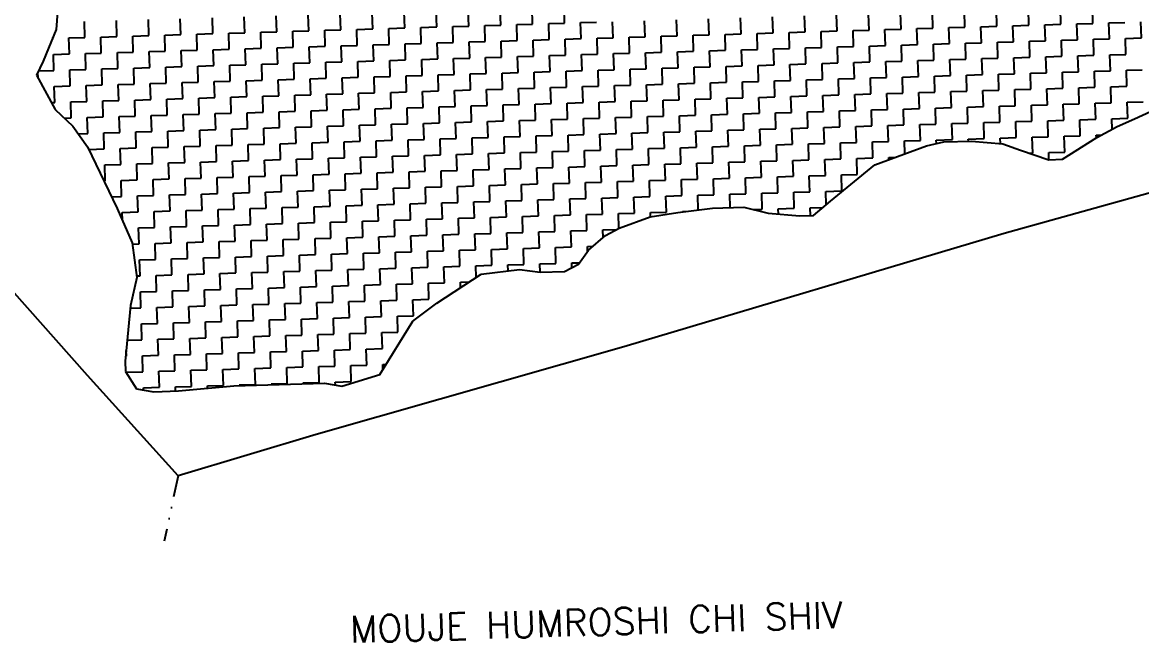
# Model space of a CAD drawing. Header units: metres. Extents: x 289662 to 290738, y 2016260 to 2018343.
# Drawn here: x 289904.2 to 290164.7, y 2016262.5 to 2016407 of the extents above; entities that cross this region are included whole.
import ezdxf

# ---------------------------------------------------------------- set-up
doc = ezdxf.new("R2010")
doc.units = ezdxf.units.M
doc.linetypes.add('DIVIDE', pattern=[1.25, 0.5, -0.25, 0, -0.25, 0, -0.25])
for name, color, linetype in [('POLY_HATCH', 12, 'Continuous'), ('TEXT_MAPOUT', 7, 'Continuous'), ('V_BOUND_LINE', 7, 'Continuous'), ('V_DIVIDE_LINE', 7, 'DIVIDE')]:
    doc.layers.add(name, color=color, linetype=linetype)
doc.styles.get("Standard").update_dxf_attribs({"font": 'simplex.shx'})

msp = doc.modelspace()

# ---------------------------------------------------------------- linework, layer by layer
at = {"layer": 'POLY_HATCH'}
for p, q in [((289912.62, 2016412.63), (289912.03, 2016405.32)), ((289912.03, 2016405.32), (289909.01, 2016397.94)), ((289909.01, 2016397.94), (289907.49, 2016394.66)), ((289907.49, 2016394.66), (289911.78, 2016386.69)), ((289911.78, 2016386.69), (289915.95, 2016382.76)), ((290163.03, 2016384.49), (290168.62, 2016387.09)), ((289915.95, 2016382.76), (289919.33, 2016378.01)), ((290154.24, 2016380.18), (290159.03, 2016382.75)), ((290159.03, 2016382.75), (290163.03, 2016384.49)), ((290146.29, 2016375.08), (290154.24, 2016380.18)), ((289919.33, 2016378.01), (289926.24, 2016363.64)), ((290102.58, 2016373.78), (290114.6, 2016378.18)), ((290114.6, 2016378.18), (290118.62, 2016379.12)), ((290118.62, 2016379.12), (290125.1, 2016379.31)), ((290125.1, 2016379.31), (290132.41, 2016378.72)), ((290132.41, 2016378.72), (290136.51, 2016377.22)), ((290136.51, 2016377.22), (290143.06, 2016374.99)), ((290143.06, 2016374.99), (290146.29, 2016375.08)), ((290092.3, 2016365.37), (290102.58, 2016373.78)), ((290064.8, 2016363.74), (290072.08, 2016363.95)), ((290072.08, 2016363.95), (290077.8, 2016362.51)), ((290088.35, 2016362.01), (290092.3, 2016365.37)), ((289926.24, 2016363.64), (289929.72, 2016355.64)), ((290043.06, 2016359.04), (290050.27, 2016361.68)), ((290050.27, 2016361.68), (290056.73, 2016362.68)), ((290056.73, 2016362.68), (290064.8, 2016363.74)), ((290077.8, 2016362.51), (290085.11, 2016361.91)), ((290085.11, 2016361.91), (290088.35, 2016362.01)), ((290039.87, 2016357.32), (290043.06, 2016359.04)), ((290035.92, 2016353.96), (290039.87, 2016357.32)), ((289929.72, 2016355.64), (289930.78, 2016347.57)), ((290033.59, 2016350.65), (290035.92, 2016353.96)), ((290000.64, 2016341.57), (290010.97, 2016348.36)), ((290010.97, 2016348.36), (290019.85, 2016349.43)), ((290019.85, 2016349.43), (290024.73, 2016348.77)), ((290024.73, 2016348.77), (290030.4, 2016348.94)), ((290030.4, 2016348.94), (290033.59, 2016350.65)), ((289930.78, 2016347.57), (289929.35, 2016341.05)), ((289929.35, 2016341.05), (289928.12, 2016328.06)), ((289995.09, 2016337.35), (290000.64, 2016341.57)), ((289987.36, 2016324.97), (289995.09, 2016337.35)), ((289928.12, 2016328.06), (289928.19, 2016325.63)), ((289928.19, 2016325.63), (289930.74, 2016321.66)), ((289978.53, 2016322.28), (289987.36, 2016324.97)), ((289940.48, 2016321.14), (289953.41, 2016322.34)), ((289953.41, 2016322.34), (289974.46, 2016322.97)), ((289974.46, 2016322.97), (289978.53, 2016322.28)), ((289930.74, 2016321.66), (289934.81, 2016320.97)), ((289934.81, 2016320.97), (289940.48, 2016321.14))]:
    msp.add_line(p, q, dxfattribs=at)
at = {"layer": 'POLY_HATCH', "linetype": 'Continuous'}
for p, q in [((289955.95, 2016404.56), (289955.83, 2016408.28)), ((289963.39, 2016404.78), (289963.28, 2016408.5)), ((289970.84, 2016405), (289970.72, 2016408.73)), ((289978.28, 2016405.23), (289978.17, 2016408.95)), ((289985.73, 2016405.45), (289985.62, 2016409.17)), ((289993.17, 2016405.67), (289993.06, 2016409.4)), ((290000.62, 2016405.9), (290000.51, 2016409.62)), ((290008.06, 2016406.12), (290007.95, 2016409.84)), ((290015.51, 2016406.34), (290015.4, 2016410.06)), ((290022.95, 2016406.56), (290022.84, 2016410.29)), ((290030.4, 2016406.79), (290030.29, 2016410.51)), ((290078.91, 2016404.51), (290078.79, 2016408.24)), ((290086.35, 2016404.74), (290086.24, 2016408.46)), ((290093.8, 2016404.96), (290093.68, 2016408.68)), ((290101.24, 2016405.18), (290101.13, 2016408.91)), ((290108.69, 2016405.41), (290108.58, 2016409.13)), ((290116.13, 2016405.63), (290116.02, 2016409.35)), ((290123.58, 2016405.85), (290123.47, 2016409.57)), ((290131.02, 2016406.07), (290130.91, 2016409.8)), ((290138.47, 2016406.3), (290138.36, 2016410.02)), ((290145.91, 2016406.52), (290145.8, 2016410.24)), ((290153.36, 2016406.74), (290153.25, 2016410.47)), ((289918.72, 2016403.44), (289918.61, 2016407.17)), ((289926.16, 2016403.67), (289926.05, 2016407.39)), ((289933.61, 2016403.89), (289933.5, 2016407.61)), ((289941.05, 2016404.11), (289940.94, 2016407.83)), ((289948.5, 2016404.34), (289948.39, 2016408.06)), ((289989.45, 2016405.56), (289993.17, 2016405.67)), ((289989.56, 2016401.84), (289989.45, 2016405.56)), ((289996.89, 2016405.78), (290000.62, 2016405.9)), ((289997.01, 2016402.06), (289996.89, 2016405.78)), ((290004.34, 2016406.01), (290008.06, 2016406.12)), ((290004.45, 2016402.28), (290004.34, 2016406.01)), ((290011.79, 2016406.23), (290015.51, 2016406.34)), ((290011.9, 2016402.51), (290011.79, 2016406.23)), ((290019.23, 2016406.45), (290022.95, 2016406.56)), ((290019.34, 2016402.73), (290019.23, 2016406.45)), ((290026.68, 2016406.68), (290030.4, 2016406.79)), ((290026.79, 2016402.95), (290026.68, 2016406.68)), ((290034.12, 2016406.9), (290037.84, 2016407.01)), ((290034.23, 2016403.18), (290034.12, 2016406.9)), ((290041.68, 2016403.4), (290041.57, 2016407.12)), ((290049.12, 2016403.62), (290049.01, 2016407.35)), ((290056.57, 2016403.85), (290056.46, 2016407.57)), ((290064.01, 2016404.07), (290063.9, 2016407.79)), ((290071.46, 2016404.29), (290071.35, 2016408.01)), ((290112.41, 2016405.52), (290116.13, 2016405.63)), ((290119.85, 2016405.74), (290123.58, 2016405.85)), ((290119.97, 2016402.02), (290119.85, 2016405.74)), ((290127.3, 2016405.96), (290131.02, 2016406.07)), ((290127.41, 2016402.24), (290127.3, 2016405.96)), ((290134.75, 2016406.19), (290138.47, 2016406.3)), ((290134.86, 2016402.46), (290134.75, 2016406.19)), ((290142.19, 2016406.41), (290145.91, 2016406.52)), ((290142.3, 2016402.69), (290142.19, 2016406.41)), ((290149.64, 2016406.63), (290153.36, 2016406.74)), ((290149.75, 2016402.91), (290149.64, 2016406.63)), ((290157.08, 2016406.86), (290160.8, 2016406.97)), ((290157.19, 2016403.13), (290157.08, 2016406.86)), ((290164.64, 2016403.36), (290164.53, 2016407.08)), ((289911.17, 2016403.22), (289911.27, 2016403.22)), ((289911.27, 2016403.22), (289911.27, 2016403.45)), ((289915, 2016403.33), (289918.72, 2016403.44)), ((289915.11, 2016399.61), (289915, 2016403.33)), ((289922.44, 2016403.55), (289926.16, 2016403.67)), ((289922.55, 2016399.83), (289922.44, 2016403.55)), ((289929.89, 2016403.78), (289933.61, 2016403.89)), ((289930, 2016400.06), (289929.89, 2016403.78)), ((289937.33, 2016404), (289941.05, 2016404.11)), ((289937.44, 2016400.28), (289937.33, 2016404)), ((289944.78, 2016404.22), (289948.5, 2016404.34)), ((289944.89, 2016400.5), (289944.78, 2016404.22)), ((289952.22, 2016404.45), (289955.95, 2016404.56)), ((289952.33, 2016400.72), (289952.22, 2016404.45)), ((289959.67, 2016404.67), (289963.39, 2016404.78)), ((289959.78, 2016400.95), (289959.67, 2016404.67)), ((289967.11, 2016404.89), (289970.84, 2016405)), ((289967.22, 2016401.17), (289967.11, 2016404.89)), ((289974.56, 2016405.12), (289978.28, 2016405.23)), ((289974.67, 2016401.39), (289974.56, 2016405.12)), ((289982, 2016405.34), (289985.73, 2016405.45)), ((289982.12, 2016401.62), (289982, 2016405.34)), ((290023.06, 2016402.84), (290026.79, 2016402.95)), ((290030.51, 2016403.07), (290034.23, 2016403.18)), ((290030.62, 2016399.34), (290030.51, 2016403.07)), ((290037.96, 2016403.29), (290041.68, 2016403.4)), ((290038.07, 2016399.57), (290037.96, 2016403.29)), ((290045.4, 2016403.51), (290049.12, 2016403.62)), ((290045.51, 2016399.79), (290045.4, 2016403.51)), ((290052.85, 2016403.73), (290056.57, 2016403.85)), ((290052.96, 2016400.01), (290052.85, 2016403.73)), ((290060.29, 2016403.96), (290064.01, 2016404.07)), ((290060.4, 2016400.23), (290060.29, 2016403.96)), ((290067.74, 2016404.18), (290071.46, 2016404.29)), ((290067.85, 2016400.46), (290067.74, 2016404.18)), ((290075.18, 2016404.4), (290078.91, 2016404.51)), ((290075.29, 2016400.68), (290075.18, 2016404.4)), ((290082.63, 2016404.63), (290086.35, 2016404.74)), ((290082.74, 2016400.9), (290082.63, 2016404.63)), ((290090.07, 2016404.85), (290093.8, 2016404.96)), ((290090.18, 2016401.13), (290090.07, 2016404.85)), ((290097.52, 2016405.07), (290101.24, 2016405.18)), ((290097.63, 2016401.35), (290097.52, 2016405.07)), ((290104.96, 2016405.29), (290108.69, 2016405.41)), ((290105.08, 2016401.57), (290104.96, 2016405.29)), ((290112.52, 2016401.79), (290112.41, 2016405.52)), ((290153.47, 2016403.02), (290157.19, 2016403.13)), ((290153.58, 2016399.3), (290153.47, 2016403.02)), ((290160.92, 2016403.24), (290164.64, 2016403.36)), ((290161.03, 2016399.52), (290160.92, 2016403.24)), ((289941.17, 2016400.39), (289944.89, 2016400.5)), ((289941.28, 2016396.67), (289941.17, 2016400.39)), ((289948.61, 2016400.61), (289952.33, 2016400.72)), ((289948.72, 2016396.89), (289948.61, 2016400.61)), ((289956.06, 2016400.84), (289959.78, 2016400.95)), ((289956.17, 2016397.11), (289956.06, 2016400.84)), ((289963.5, 2016401.06), (289967.22, 2016401.17)), ((289963.61, 2016397.34), (289963.5, 2016401.06)), ((289970.95, 2016401.28), (289974.67, 2016401.39)), ((289971.06, 2016397.56), (289970.95, 2016401.28)), ((289978.39, 2016401.5), (289982.12, 2016401.62)), ((289978.5, 2016397.78), (289978.39, 2016401.5)), ((289985.84, 2016401.73), (289989.56, 2016401.84)), ((289985.95, 2016398), (289985.84, 2016401.73)), ((289993.28, 2016401.95), (289997.01, 2016402.06)), ((289993.39, 2016398.23), (289993.28, 2016401.95)), ((290000.73, 2016402.17), (290004.45, 2016402.28)), ((290000.84, 2016398.45), (290000.73, 2016402.17)), ((290008.17, 2016402.4), (290011.9, 2016402.51)), ((290008.29, 2016398.67), (290008.17, 2016402.4)), ((290015.62, 2016402.62), (290019.34, 2016402.73)), ((290015.73, 2016398.9), (290015.62, 2016402.62)), ((290023.18, 2016399.12), (290023.06, 2016402.84)), ((290064.13, 2016400.35), (290067.85, 2016400.46)), ((290064.24, 2016396.62), (290064.13, 2016400.35)), ((290071.57, 2016400.57), (290075.29, 2016400.68)), ((290071.68, 2016396.85), (290071.57, 2016400.57)), ((290079.02, 2016400.79), (290082.74, 2016400.9)), ((290079.13, 2016397.07), (290079.02, 2016400.79)), ((290086.46, 2016401.01), (290090.18, 2016401.13)), ((290086.57, 2016397.29), (290086.46, 2016401.01)), ((290093.91, 2016401.24), (290097.63, 2016401.35)), ((290094.02, 2016397.51), (290093.91, 2016401.24)), ((290101.35, 2016401.46), (290105.08, 2016401.57)), ((290101.46, 2016397.74), (290101.35, 2016401.46)), ((290108.8, 2016401.68), (290112.52, 2016401.79)), ((290108.91, 2016397.96), (290108.8, 2016401.68)), ((290116.24, 2016401.91), (290119.97, 2016402.02)), ((290116.36, 2016398.18), (290116.24, 2016401.91)), ((290123.69, 2016402.13), (290127.41, 2016402.24)), ((290123.8, 2016398.41), (290123.69, 2016402.13)), ((290131.13, 2016402.35), (290134.86, 2016402.46)), ((290131.25, 2016398.63), (290131.13, 2016402.35)), ((290138.58, 2016402.58), (290142.3, 2016402.69)), ((290138.69, 2016398.85), (290138.58, 2016402.58)), ((290146.03, 2016402.8), (290149.75, 2016402.91)), ((290146.14, 2016399.08), (290146.03, 2016402.8)), ((289911.38, 2016399.5), (289915.11, 2016399.61)), ((289911.5, 2016395.78), (289911.38, 2016399.5)), ((289918.83, 2016399.72), (289922.55, 2016399.83)), ((289918.94, 2016396), (289918.83, 2016399.72)), ((289926.28, 2016399.94), (289930, 2016400.06)), ((289926.39, 2016396.22), (289926.28, 2016399.94)), ((289933.72, 2016400.17), (289937.44, 2016400.28)), ((289933.83, 2016396.44), (289933.72, 2016400.17)), ((289974.78, 2016397.67), (289978.5, 2016397.78)), ((289982.23, 2016397.89), (289985.95, 2016398)), ((289982.34, 2016394.17), (289982.23, 2016397.89)), ((289989.67, 2016398.12), (289993.39, 2016398.23)), ((289989.78, 2016394.39), (289989.67, 2016398.12)), ((289997.12, 2016398.34), (290000.84, 2016398.45)), ((289997.23, 2016394.62), (289997.12, 2016398.34)), ((290004.56, 2016398.56), (290008.29, 2016398.67)), ((290004.67, 2016394.84), (290004.56, 2016398.56)), ((290012.01, 2016398.78), (290015.73, 2016398.9)), ((290012.12, 2016395.06), (290012.01, 2016398.78)), ((290019.45, 2016399.01), (290023.18, 2016399.12)), ((290019.57, 2016395.29), (290019.45, 2016399.01)), ((290026.9, 2016399.23), (290030.62, 2016399.34)), ((290027.01, 2016395.51), (290026.9, 2016399.23)), ((290034.34, 2016399.45), (290038.07, 2016399.57)), ((290034.46, 2016395.73), (290034.34, 2016399.45)), ((290041.79, 2016399.68), (290045.51, 2016399.79)), ((290041.9, 2016395.95), (290041.79, 2016399.68)), ((290049.24, 2016399.9), (290052.96, 2016400.01)), ((290049.35, 2016396.18), (290049.24, 2016399.9)), ((290056.68, 2016400.12), (290060.4, 2016400.23)), ((290056.79, 2016396.4), (290056.68, 2016400.12)), ((290097.74, 2016397.63), (290101.46, 2016397.74)), ((290105.19, 2016397.85), (290108.91, 2016397.96)), ((290105.3, 2016394.13), (290105.19, 2016397.85)), ((290112.63, 2016398.07), (290116.36, 2016398.18)), ((290112.74, 2016394.35), (290112.63, 2016398.07)), ((290120.08, 2016398.3), (290123.8, 2016398.41)), ((290120.19, 2016394.57), (290120.08, 2016398.3)), ((290127.52, 2016398.52), (290131.25, 2016398.63)), ((290127.63, 2016394.8), (290127.52, 2016398.52)), ((290134.97, 2016398.74), (290138.69, 2016398.85)), ((290135.08, 2016395.02), (290134.97, 2016398.74)), ((290142.41, 2016398.96), (290146.14, 2016399.08)), ((290142.53, 2016395.24), (290142.41, 2016398.96)), ((290149.86, 2016399.19), (290153.58, 2016399.3)), ((290149.97, 2016395.46), (290149.86, 2016399.19)), ((290157.3, 2016399.41), (290161.03, 2016399.52)), ((290157.42, 2016395.69), (290157.3, 2016399.41)), ((289907.82, 2016394.04), (289907.78, 2016395.3)), ((289907.96, 2016395.67), (289911.5, 2016395.78)), ((289915.22, 2016395.89), (289918.94, 2016396)), ((289915.33, 2016392.16), (289915.22, 2016395.89)), ((289922.66, 2016396.11), (289926.39, 2016396.22)), ((289922.78, 2016392.39), (289922.66, 2016396.11)), ((289930.11, 2016396.33), (289933.83, 2016396.44)), ((289930.22, 2016392.61), (289930.11, 2016396.33)), ((289937.55, 2016396.56), (289941.28, 2016396.67)), ((289937.67, 2016392.83), (289937.55, 2016396.56)), ((289945, 2016396.78), (289948.72, 2016396.89)), ((289945.11, 2016393.06), (289945, 2016396.78)), ((289952.45, 2016397), (289956.17, 2016397.11)), ((289952.56, 2016393.28), (289952.45, 2016397)), ((289959.89, 2016397.22), (289963.61, 2016397.34)), ((289960, 2016393.5), (289959.89, 2016397.22)), ((289967.34, 2016397.45), (289971.06, 2016397.56)), ((289967.45, 2016393.72), (289967.34, 2016397.45)), ((289974.89, 2016393.95), (289974.78, 2016397.67)), ((290015.84, 2016395.17), (290019.57, 2016395.29)), ((290015.95, 2016391.45), (290015.84, 2016395.17)), ((290023.29, 2016395.4), (290027.01, 2016395.51)), ((290023.4, 2016391.67), (290023.29, 2016395.4)), ((290030.73, 2016395.62), (290034.46, 2016395.73)), ((290030.84, 2016391.9), (290030.73, 2016395.62)), ((290038.18, 2016395.84), (290041.9, 2016395.95)), ((290038.29, 2016392.12), (290038.18, 2016395.84)), ((290045.62, 2016396.07), (290049.35, 2016396.18)), ((290045.74, 2016392.34), (290045.62, 2016396.07)), ((290053.07, 2016396.29), (290056.79, 2016396.4)), ((290053.18, 2016392.57), (290053.07, 2016396.29)), ((290060.51, 2016396.51), (290064.24, 2016396.62)), ((290060.63, 2016392.79), (290060.51, 2016396.51)), ((290067.96, 2016396.73), (290071.68, 2016396.85)), ((290068.07, 2016393.01), (290067.96, 2016396.73)), ((290075.41, 2016396.96), (290079.13, 2016397.07)), ((290075.52, 2016393.23), (290075.41, 2016396.96)), ((290082.85, 2016397.18), (290086.57, 2016397.29)), ((290082.96, 2016393.46), (290082.85, 2016397.18)), ((290090.3, 2016397.4), (290094.02, 2016397.51)), ((290090.41, 2016393.68), (290090.3, 2016397.4)), ((290097.85, 2016393.9), (290097.74, 2016397.63)), ((290138.8, 2016395.13), (290142.53, 2016395.24)), ((290138.91, 2016391.41), (290138.8, 2016395.13)), ((290146.25, 2016395.35), (290149.97, 2016395.46)), ((290146.36, 2016391.63), (290146.25, 2016395.35)), ((290153.69, 2016395.58), (290157.42, 2016395.69)), ((290153.8, 2016391.85), (290153.69, 2016395.58)), ((290161.14, 2016395.8), (290164.86, 2016395.91)), ((290161.25, 2016392.08), (290161.14, 2016395.8)), ((289926.5, 2016392.5), (289930.22, 2016392.61)), ((289933.94, 2016392.72), (289937.67, 2016392.83)), ((289934.05, 2016389), (289933.94, 2016392.72)), ((289941.39, 2016392.94), (289945.11, 2016393.06)), ((289941.5, 2016389.22), (289941.39, 2016392.94)), ((289948.83, 2016393.17), (289952.56, 2016393.28)), ((289948.95, 2016389.44), (289948.83, 2016393.17)), ((289956.28, 2016393.39), (289960, 2016393.5)), ((289956.39, 2016389.67), (289956.28, 2016393.39)), ((289963.72, 2016393.61), (289967.45, 2016393.72)), ((289963.84, 2016389.89), (289963.72, 2016393.61)), ((289971.17, 2016393.84), (289974.89, 2016393.95)), ((289971.28, 2016390.11), (289971.17, 2016393.84)), ((289978.62, 2016394.06), (289982.34, 2016394.17)), ((289978.73, 2016390.34), (289978.62, 2016394.06)), ((289986.06, 2016394.28), (289989.78, 2016394.39)), ((289986.17, 2016390.56), (289986.06, 2016394.28)), ((289993.51, 2016394.5), (289997.23, 2016394.62)), ((289993.62, 2016390.78), (289993.51, 2016394.5)), ((290000.95, 2016394.73), (290004.67, 2016394.84)), ((290001.06, 2016391.01), (290000.95, 2016394.73)), ((290008.4, 2016394.95), (290012.12, 2016395.06)), ((290008.51, 2016391.23), (290008.4, 2016394.95)), ((290049.46, 2016392.45), (290053.18, 2016392.57)), ((290056.9, 2016392.68), (290060.63, 2016392.79)), ((290057.02, 2016388.95), (290056.9, 2016392.68)), ((290064.35, 2016392.9), (290068.07, 2016393.01)), ((290064.46, 2016389.18), (290064.35, 2016392.9)), ((290071.79, 2016393.12), (290075.52, 2016393.23)), ((290071.91, 2016389.4), (290071.79, 2016393.12)), ((290079.24, 2016393.35), (290082.96, 2016393.46)), ((290079.35, 2016389.62), (290079.24, 2016393.35)), ((290086.69, 2016393.57), (290090.41, 2016393.68)), ((290086.8, 2016389.85), (290086.69, 2016393.57)), ((290094.13, 2016393.79), (290097.85, 2016393.9)), ((290094.24, 2016390.07), (290094.13, 2016393.79)), ((290101.58, 2016394.02), (290105.3, 2016394.13)), ((290101.69, 2016390.29), (290101.58, 2016394.02)), ((290109.02, 2016394.24), (290112.74, 2016394.35)), ((290109.13, 2016390.52), (290109.02, 2016394.24)), ((290116.47, 2016394.46), (290120.19, 2016394.57)), ((290116.58, 2016390.74), (290116.47, 2016394.46)), ((290123.91, 2016394.68), (290127.63, 2016394.8)), ((290124.02, 2016390.96), (290123.91, 2016394.68)), ((290131.36, 2016394.91), (290135.08, 2016395.02)), ((290131.47, 2016391.18), (290131.36, 2016394.91)), ((289911.61, 2016392.05), (289915.33, 2016392.16)), ((289911.72, 2016388.33), (289911.61, 2016392.05)), ((289919.05, 2016392.28), (289922.78, 2016392.39)), ((289919.16, 2016388.55), (289919.05, 2016392.28)), ((289926.61, 2016388.78), (289926.5, 2016392.5)), ((289967.56, 2016390), (289971.28, 2016390.11)), ((289967.67, 2016386.28), (289967.56, 2016390)), ((289975, 2016390.22), (289978.73, 2016390.34)), ((289975.12, 2016386.5), (289975, 2016390.22)), ((289982.45, 2016390.45), (289986.17, 2016390.56)), ((289982.56, 2016386.73), (289982.45, 2016390.45)), ((289989.9, 2016390.67), (289993.62, 2016390.78)), ((289990.01, 2016386.95), (289989.9, 2016390.67)), ((289997.34, 2016390.89), (290001.06, 2016391.01)), ((289997.45, 2016387.17), (289997.34, 2016390.89)), ((290004.79, 2016391.12), (290008.51, 2016391.23)), ((290004.9, 2016387.39), (290004.79, 2016391.12)), ((290012.23, 2016391.34), (290015.95, 2016391.45)), ((290012.34, 2016387.62), (290012.23, 2016391.34)), ((290019.68, 2016391.56), (290023.4, 2016391.67)), ((290019.79, 2016387.84), (290019.68, 2016391.56)), ((290027.12, 2016391.79), (290030.84, 2016391.9)), ((290027.23, 2016388.06), (290027.12, 2016391.79)), ((290034.57, 2016392.01), (290038.29, 2016392.12)), ((290034.68, 2016388.29), (290034.57, 2016392.01)), ((290042.01, 2016392.23), (290045.74, 2016392.34)), ((290042.12, 2016388.51), (290042.01, 2016392.23)), ((290049.57, 2016388.73), (290049.46, 2016392.45)), ((290090.52, 2016389.96), (290094.24, 2016390.07)), ((290090.63, 2016386.24), (290090.52, 2016389.96)), ((290097.96, 2016390.18), (290101.69, 2016390.29)), ((290098.08, 2016386.46), (290097.96, 2016390.18)), ((290105.41, 2016390.4), (290109.13, 2016390.52)), ((290105.52, 2016386.68), (290105.41, 2016390.4)), ((290112.86, 2016390.63), (290116.58, 2016390.74)), ((290112.97, 2016386.9), (290112.86, 2016390.63)), ((290120.3, 2016390.85), (290124.02, 2016390.96)), ((290120.41, 2016387.13), (290120.3, 2016390.85)), ((290127.75, 2016391.07), (290131.47, 2016391.18)), ((290127.86, 2016387.35), (290127.75, 2016391.07)), ((290135.19, 2016391.3), (290138.91, 2016391.41)), ((290135.3, 2016387.57), (290135.19, 2016391.3)), ((290142.64, 2016391.52), (290146.36, 2016391.63)), ((290142.75, 2016387.8), (290142.64, 2016391.52)), ((290150.08, 2016391.74), (290153.8, 2016391.85)), ((290150.19, 2016388.02), (290150.08, 2016391.74)), ((290157.53, 2016391.96), (290161.25, 2016392.08)), ((290157.64, 2016388.24), (290157.53, 2016391.96)), ((289910.91, 2016388.31), (289911.72, 2016388.33)), ((289915.44, 2016388.44), (289919.16, 2016388.55)), ((289915.55, 2016384.72), (289915.44, 2016388.44)), ((289922.89, 2016388.66), (289926.61, 2016388.78)), ((289923, 2016384.94), (289922.89, 2016388.66)), ((289930.33, 2016388.89), (289934.05, 2016389)), ((289930.44, 2016385.16), (289930.33, 2016388.89)), ((289937.78, 2016389.11), (289941.5, 2016389.22)), ((289937.89, 2016385.39), (289937.78, 2016389.11)), ((289945.22, 2016389.33), (289948.95, 2016389.44)), ((289945.33, 2016385.61), (289945.22, 2016389.33)), ((289952.67, 2016389.56), (289956.39, 2016389.67)), ((289952.78, 2016385.83), (289952.67, 2016389.56)), ((289960.11, 2016389.78), (289963.84, 2016389.89)), ((289960.23, 2016386.06), (289960.11, 2016389.78)), ((290001.17, 2016387.28), (290004.9, 2016387.39)), ((290008.62, 2016387.51), (290012.34, 2016387.62)), ((290008.73, 2016383.78), (290008.62, 2016387.51)), ((290016.07, 2016387.73), (290019.79, 2016387.84)), ((290016.18, 2016384.01), (290016.07, 2016387.73)), ((290023.51, 2016387.95), (290027.23, 2016388.06)), ((290023.62, 2016384.23), (290023.51, 2016387.95)), ((290030.96, 2016388.17), (290034.68, 2016388.29)), ((290031.07, 2016384.45), (290030.96, 2016388.17)), ((290038.4, 2016388.4), (290042.12, 2016388.51)), ((290038.51, 2016384.67), (290038.4, 2016388.4)), ((290045.85, 2016388.62), (290049.57, 2016388.73)), ((290045.96, 2016384.9), (290045.85, 2016388.62)), ((290053.29, 2016388.84), (290057.02, 2016388.95)), ((290053.4, 2016385.12), (290053.29, 2016388.84)), ((290060.74, 2016389.07), (290064.46, 2016389.18)), ((290060.85, 2016385.34), (290060.74, 2016389.07)), ((290068.18, 2016389.29), (290071.91, 2016389.4)), ((290068.29, 2016385.57), (290068.18, 2016389.29)), ((290075.63, 2016389.51), (290079.35, 2016389.62)), ((290075.74, 2016385.79), (290075.63, 2016389.51)), ((290083.07, 2016389.73), (290086.8, 2016389.85)), ((290083.19, 2016386.01), (290083.07, 2016389.73)), ((290124.13, 2016387.24), (290127.86, 2016387.35)), ((290131.58, 2016387.46), (290135.3, 2016387.57)), ((290131.69, 2016383.74), (290131.58, 2016387.46)), ((290139.03, 2016387.68), (290142.75, 2016387.8)), ((290139.14, 2016383.96), (290139.03, 2016387.68)), ((290146.47, 2016387.91), (290150.19, 2016388.02)), ((290146.58, 2016384.18), (290146.47, 2016387.91)), ((290153.92, 2016388.13), (290157.64, 2016388.24)), ((290154.03, 2016384.41), (290153.92, 2016388.13)), ((290161.36, 2016388.35), (290165.08, 2016388.46)), ((290161.47, 2016384.63), (290161.36, 2016388.35)), ((289913.92, 2016384.67), (289915.55, 2016384.72)), ((289919.28, 2016384.83), (289923, 2016384.94)), ((289919.39, 2016381.11), (289919.28, 2016384.83)), ((289926.72, 2016385.05), (289930.44, 2016385.16)), ((289926.83, 2016381.33), (289926.72, 2016385.05)), ((289934.17, 2016385.28), (289937.89, 2016385.39)), ((289934.28, 2016381.55), (289934.17, 2016385.28)), ((289941.61, 2016385.5), (289945.33, 2016385.61)), ((289941.72, 2016381.78), (289941.61, 2016385.5)), ((289949.06, 2016385.72), (289952.78, 2016385.83)), ((289949.17, 2016382), (289949.06, 2016385.72)), ((289956.5, 2016385.94), (289960.23, 2016386.06)), ((289956.61, 2016382.22), (289956.5, 2016385.94)), ((289963.95, 2016386.17), (289967.67, 2016386.28)), ((289964.06, 2016382.45), (289963.95, 2016386.17)), ((289971.39, 2016386.39), (289975.12, 2016386.5)), ((289971.5, 2016382.67), (289971.39, 2016386.39)), ((289978.84, 2016386.61), (289982.56, 2016386.73)), ((289978.95, 2016382.89), (289978.84, 2016386.61)), ((289986.28, 2016386.84), (289990.01, 2016386.95)), ((289986.4, 2016383.11), (289986.28, 2016386.84)), ((289993.73, 2016387.06), (289997.45, 2016387.17)), ((289993.84, 2016383.34), (289993.73, 2016387.06)), ((290001.29, 2016383.56), (290001.17, 2016387.28)), ((290042.24, 2016384.79), (290045.96, 2016384.9)), ((290042.35, 2016381.06), (290042.24, 2016384.79)), ((290049.68, 2016385.01), (290053.4, 2016385.12)), ((290049.79, 2016381.29), (290049.68, 2016385.01)), ((290057.13, 2016385.23), (290060.85, 2016385.34)), ((290057.24, 2016381.51), (290057.13, 2016385.23)), ((290064.57, 2016385.45), (290068.29, 2016385.57)), ((290064.68, 2016381.73), (290064.57, 2016385.45)), ((290072.02, 2016385.68), (290075.74, 2016385.79)), ((290072.13, 2016381.96), (290072.02, 2016385.68)), ((290079.46, 2016385.9), (290083.19, 2016386.01)), ((290079.57, 2016382.18), (290079.46, 2016385.9)), ((290086.91, 2016386.12), (290090.63, 2016386.24)), ((290087.02, 2016382.4), (290086.91, 2016386.12)), ((290094.35, 2016386.35), (290098.08, 2016386.46)), ((290094.46, 2016382.62), (290094.35, 2016386.35)), ((290101.8, 2016386.57), (290105.52, 2016386.68)), ((290101.91, 2016382.85), (290101.8, 2016386.57)), ((290109.24, 2016386.79), (290112.97, 2016386.9)), ((290109.36, 2016383.07), (290109.24, 2016386.79)), ((290116.69, 2016387.02), (290120.41, 2016387.13)), ((290116.8, 2016383.29), (290116.69, 2016387.02)), ((290124.25, 2016383.52), (290124.13, 2016387.24)), ((289952.89, 2016382.11), (289956.61, 2016382.22)), ((289953, 2016378.39), (289952.89, 2016382.11)), ((289960.34, 2016382.33), (289964.06, 2016382.45)), ((289960.45, 2016378.61), (289960.34, 2016382.33)), ((289967.78, 2016382.56), (289971.5, 2016382.67)), ((289967.89, 2016378.83), (289967.78, 2016382.56)), ((289975.23, 2016382.78), (289978.95, 2016382.89)), ((289975.34, 2016379.06), (289975.23, 2016382.78)), ((289982.67, 2016383), (289986.4, 2016383.11)), ((289982.78, 2016379.28), (289982.67, 2016383)), ((289990.12, 2016383.23), (289993.84, 2016383.34)), ((289990.23, 2016379.5), (289990.12, 2016383.23)), ((289997.56, 2016383.45), (290001.29, 2016383.56)), ((289997.68, 2016379.73), (289997.56, 2016383.45)), ((290005.01, 2016383.67), (290008.73, 2016383.78)), ((290005.12, 2016379.95), (290005.01, 2016383.67)), ((290012.45, 2016383.89), (290016.18, 2016384.01)), ((290012.57, 2016380.17), (290012.45, 2016383.89)), ((290019.9, 2016384.12), (290023.62, 2016384.23)), ((290020.01, 2016380.39), (290019.9, 2016384.12)), ((290027.35, 2016384.34), (290031.07, 2016384.45)), ((290027.46, 2016380.62), (290027.35, 2016384.34)), ((290034.79, 2016384.56), (290038.51, 2016384.67)), ((290034.9, 2016380.84), (290034.79, 2016384.56)), ((290075.85, 2016382.07), (290079.57, 2016382.18)), ((290083.3, 2016382.29), (290087.02, 2016382.4)), ((290083.41, 2016378.57), (290083.3, 2016382.29)), ((290090.74, 2016382.51), (290094.46, 2016382.62)), ((290090.85, 2016378.79), (290090.74, 2016382.51)), ((290098.19, 2016382.74), (290101.91, 2016382.85)), ((290098.3, 2016379.01), (290098.19, 2016382.74)), ((290105.63, 2016382.96), (290109.36, 2016383.07)), ((290105.74, 2016379.24), (290105.63, 2016382.96)), ((290113.08, 2016383.18), (290116.8, 2016383.29)), ((290113.19, 2016379.46), (290113.08, 2016383.18)), ((290120.52, 2016383.4), (290124.25, 2016383.52)), ((290120.64, 2016379.68), (290120.52, 2016383.4)), ((290127.97, 2016383.63), (290131.69, 2016383.74)), ((290128.08, 2016379.9), (290127.97, 2016383.63)), ((290135.41, 2016383.85), (290139.14, 2016383.96)), ((290135.53, 2016380.13), (290135.41, 2016383.85)), ((290142.86, 2016384.07), (290146.58, 2016384.18)), ((290142.97, 2016380.35), (290142.86, 2016384.07)), ((290150.31, 2016384.3), (290154.03, 2016384.41)), ((290150.42, 2016380.57), (290150.31, 2016384.3)), ((290157.75, 2016384.52), (290161.47, 2016384.63)), ((290157.82, 2016382.11), (290157.75, 2016384.52)), ((289917.17, 2016381.04), (289919.39, 2016381.11)), ((289923.11, 2016381.22), (289926.83, 2016381.33)), ((289923.22, 2016377.5), (289923.11, 2016381.22)), ((289930.56, 2016381.44), (289934.28, 2016381.55)), ((289930.67, 2016377.72), (289930.56, 2016381.44)), ((289938, 2016381.66), (289941.72, 2016381.78)), ((289938.11, 2016377.94), (289938, 2016381.66)), ((289945.45, 2016381.89), (289949.17, 2016382)), ((289945.56, 2016378.16), (289945.45, 2016381.89)), ((289986.51, 2016379.39), (289990.23, 2016379.5)), ((289993.95, 2016379.61), (289997.68, 2016379.73)), ((289994.06, 2016375.89), (289993.95, 2016379.61)), ((290001.4, 2016379.84), (290005.12, 2016379.95)), ((290001.51, 2016376.11), (290001.4, 2016379.84)), ((290008.84, 2016380.06), (290012.57, 2016380.17)), ((290008.95, 2016376.34), (290008.84, 2016380.06)), ((290016.29, 2016380.28), (290020.01, 2016380.39)), ((290016.4, 2016376.56), (290016.29, 2016380.28)), ((290023.73, 2016380.51), (290027.46, 2016380.62)), ((290023.85, 2016376.78), (290023.73, 2016380.51)), ((290031.18, 2016380.73), (290034.9, 2016380.84)), ((290031.29, 2016377.01), (290031.18, 2016380.73)), ((290038.62, 2016380.95), (290042.35, 2016381.06)), ((290038.74, 2016377.23), (290038.62, 2016380.95)), ((290046.07, 2016381.17), (290049.79, 2016381.29)), ((290046.18, 2016377.45), (290046.07, 2016381.17)), ((290053.52, 2016381.4), (290057.24, 2016381.51)), ((290053.63, 2016377.68), (290053.52, 2016381.4)), ((290060.96, 2016381.62), (290064.68, 2016381.73)), ((290061.07, 2016377.9), (290060.96, 2016381.62)), ((290068.41, 2016381.84), (290072.13, 2016381.96)), ((290068.52, 2016378.12), (290068.41, 2016381.84)), ((290075.96, 2016378.34), (290075.85, 2016382.07)), ((290116.91, 2016379.57), (290120.64, 2016379.68)), ((290116.94, 2016378.73), (290116.91, 2016379.57)), ((290124.36, 2016379.79), (290128.08, 2016379.9)), ((290124.37, 2016379.29), (290124.36, 2016379.79)), ((290131.8, 2016380.02), (290135.53, 2016380.13)), ((290131.84, 2016378.76), (290131.8, 2016380.02)), ((290139.25, 2016380.24), (290142.97, 2016380.35)), ((290139.36, 2016376.52), (290139.25, 2016380.24)), ((290146.69, 2016380.46), (290150.42, 2016380.57)), ((290146.81, 2016376.74), (290146.69, 2016380.46)), ((290154.14, 2016380.69), (290155.24, 2016380.72)), ((290154.16, 2016380.13), (290154.14, 2016380.69)), ((289919.63, 2016377.39), (289923.22, 2016377.5)), ((289926.94, 2016377.61), (289930.67, 2016377.72)), ((289927.06, 2016373.88), (289926.94, 2016377.61)), ((289934.39, 2016377.83), (289938.11, 2016377.94)), ((289934.5, 2016374.11), (289934.39, 2016377.83)), ((289941.83, 2016378.05), (289945.56, 2016378.16)), ((289941.95, 2016374.33), (289941.83, 2016378.05)), ((289949.28, 2016378.28), (289953, 2016378.39)), ((289949.39, 2016374.55), (289949.28, 2016378.28)), ((289956.73, 2016378.5), (289960.45, 2016378.61)), ((289956.84, 2016374.78), (289956.73, 2016378.5)), ((289964.17, 2016378.72), (289967.89, 2016378.83)), ((289964.28, 2016375), (289964.17, 2016378.72)), ((289971.62, 2016378.95), (289975.34, 2016379.06)), ((289971.73, 2016375.22), (289971.62, 2016378.95)), ((289979.06, 2016379.17), (289982.78, 2016379.28)), ((289979.17, 2016375.45), (289979.06, 2016379.17)), ((289986.62, 2016375.67), (289986.51, 2016379.39)), ((290027.57, 2016376.89), (290031.29, 2016377.01)), ((290027.68, 2016373.17), (290027.57, 2016376.89)), ((290035.01, 2016377.12), (290038.74, 2016377.23)), ((290035.12, 2016373.4), (290035.01, 2016377.12)), ((290042.46, 2016377.34), (290046.18, 2016377.45)), ((290042.57, 2016373.62), (290042.46, 2016377.34)), ((290049.9, 2016377.56), (290053.63, 2016377.68)), ((290050.02, 2016373.84), (290049.9, 2016377.56)), ((290057.35, 2016377.79), (290061.07, 2016377.9)), ((290057.46, 2016374.06), (290057.35, 2016377.79)), ((290064.79, 2016378.01), (290068.52, 2016378.12)), ((290064.91, 2016374.29), (290064.79, 2016378.01)), ((290072.24, 2016378.23), (290075.96, 2016378.34)), ((290072.35, 2016374.51), (290072.24, 2016378.23)), ((290079.69, 2016378.46), (290083.41, 2016378.57)), ((290079.8, 2016374.73), (290079.69, 2016378.46)), ((290087.13, 2016378.68), (290090.85, 2016378.79)), ((290087.24, 2016374.96), (290087.13, 2016378.68)), ((290094.58, 2016378.9), (290098.3, 2016379.01)), ((290094.69, 2016375.18), (290094.58, 2016378.9)), ((290102.02, 2016379.12), (290105.74, 2016379.24)), ((290102.13, 2016375.4), (290102.02, 2016379.12)), ((290109.47, 2016379.35), (290113.19, 2016379.46)), ((290109.56, 2016376.34), (290109.47, 2016379.35)), ((289938.22, 2016374.22), (289941.95, 2016374.33)), ((289945.67, 2016374.44), (289949.39, 2016374.55)), ((289945.78, 2016370.72), (289945.67, 2016374.44)), ((289953.11, 2016374.67), (289956.84, 2016374.78)), ((289953.23, 2016370.94), (289953.11, 2016374.67)), ((289960.56, 2016374.89), (289964.28, 2016375)), ((289960.67, 2016371.17), (289960.56, 2016374.89)), ((289968, 2016375.11), (289971.73, 2016375.22)), ((289968.12, 2016371.39), (289968, 2016375.11)), ((289975.45, 2016375.33), (289979.17, 2016375.45)), ((289975.56, 2016371.61), (289975.45, 2016375.33)), ((289982.9, 2016375.56), (289986.62, 2016375.67)), ((289983.01, 2016371.83), (289982.9, 2016375.56)), ((289990.34, 2016375.78), (289994.06, 2016375.89)), ((289990.45, 2016372.06), (289990.34, 2016375.78)), ((289997.79, 2016376), (290001.51, 2016376.11)), ((289997.9, 2016372.28), (289997.79, 2016376)), ((290005.23, 2016376.23), (290008.95, 2016376.34)), ((290005.34, 2016372.5), (290005.23, 2016376.23)), ((290012.68, 2016376.45), (290016.4, 2016376.56)), ((290012.79, 2016372.73), (290012.68, 2016376.45)), ((290020.12, 2016376.67), (290023.85, 2016376.78)), ((290020.23, 2016372.95), (290020.12, 2016376.67)), ((290068.63, 2016374.4), (290072.35, 2016374.51)), ((290068.74, 2016370.68), (290068.63, 2016374.4)), ((290076.07, 2016374.62), (290079.8, 2016374.73)), ((290076.19, 2016370.9), (290076.07, 2016374.62)), ((290083.52, 2016374.84), (290087.24, 2016374.96)), ((290083.63, 2016371.12), (290083.52, 2016374.84)), ((290090.97, 2016375.07), (290094.69, 2016375.18)), ((290091.08, 2016371.34), (290090.97, 2016375.07)), ((290098.41, 2016375.29), (290102.13, 2016375.4)), ((290098.52, 2016371.57), (290098.41, 2016375.29)), ((290105.86, 2016375.51), (290107.45, 2016375.56)), ((290105.87, 2016374.98), (290105.86, 2016375.51)), ((290138.64, 2016376.49), (290139.36, 2016376.52)), ((290143.08, 2016376.63), (290146.81, 2016376.74)), ((290143.13, 2016374.99), (290143.08, 2016376.63)), ((289923.33, 2016373.77), (289927.06, 2016373.88)), ((289923.44, 2016370.05), (289923.33, 2016373.77)), ((289930.78, 2016374), (289934.5, 2016374.11)), ((289930.89, 2016370.27), (289930.78, 2016374)), ((289938.33, 2016370.5), (289938.22, 2016374.22)), ((289979.28, 2016371.72), (289983.01, 2016371.83)), ((289979.4, 2016368), (289979.28, 2016371.72)), ((289986.73, 2016371.95), (289990.45, 2016372.06)), ((289986.84, 2016368.22), (289986.73, 2016371.95)), ((289994.18, 2016372.17), (289997.9, 2016372.28)), ((289994.29, 2016368.45), (289994.18, 2016372.17)), ((290001.62, 2016372.39), (290005.34, 2016372.5)), ((290001.73, 2016368.67), (290001.62, 2016372.39)), ((290009.07, 2016372.61), (290012.79, 2016372.73)), ((290009.18, 2016368.89), (290009.07, 2016372.61)), ((290016.51, 2016372.84), (290020.23, 2016372.95)), ((290016.62, 2016369.11), (290016.51, 2016372.84)), ((290023.96, 2016373.06), (290027.68, 2016373.17)), ((290024.07, 2016369.34), (290023.96, 2016373.06)), ((290031.4, 2016373.28), (290035.12, 2016373.4)), ((290031.51, 2016369.56), (290031.4, 2016373.28)), ((290038.85, 2016373.51), (290042.57, 2016373.62)), ((290038.96, 2016369.78), (290038.85, 2016373.51)), ((290046.29, 2016373.73), (290050.02, 2016373.84)), ((290046.4, 2016370.01), (290046.29, 2016373.73)), ((290053.74, 2016373.95), (290057.46, 2016374.06)), ((290053.85, 2016370.23), (290053.74, 2016373.95)), ((290061.18, 2016374.18), (290064.91, 2016374.29)), ((290061.3, 2016370.45), (290061.18, 2016374.18)), ((289923.16, 2016370.04), (289923.44, 2016370.05)), ((289927.17, 2016370.16), (289930.89, 2016370.27)), ((289927.28, 2016366.44), (289927.17, 2016370.16)), ((289934.61, 2016370.39), (289938.33, 2016370.5)), ((289934.72, 2016366.66), (289934.61, 2016370.39)), ((289942.06, 2016370.61), (289945.78, 2016370.72)), ((289942.17, 2016366.89), (289942.06, 2016370.61)), ((289949.5, 2016370.83), (289953.23, 2016370.94)), ((289949.61, 2016367.11), (289949.5, 2016370.83)), ((289956.95, 2016371.05), (289960.67, 2016371.17)), ((289957.06, 2016367.33), (289956.95, 2016371.05)), ((289964.39, 2016371.28), (289968.12, 2016371.39)), ((289964.51, 2016367.55), (289964.39, 2016371.28)), ((289971.84, 2016371.5), (289975.56, 2016371.61)), ((289971.95, 2016367.78), (289971.84, 2016371.5)), ((290012.9, 2016369), (290016.62, 2016369.11)), ((290020.35, 2016369.23), (290024.07, 2016369.34)), ((290020.46, 2016365.5), (290020.35, 2016369.23)), ((290027.79, 2016369.45), (290031.51, 2016369.56)), ((290027.9, 2016365.73), (290027.79, 2016369.45)), ((290035.24, 2016369.67), (290038.96, 2016369.78)), ((290035.35, 2016365.95), (290035.24, 2016369.67)), ((290042.68, 2016369.9), (290046.4, 2016370.01)), ((290042.79, 2016366.17), (290042.68, 2016369.9)), ((290050.13, 2016370.12), (290053.85, 2016370.23)), ((290050.24, 2016366.4), (290050.13, 2016370.12)), ((290057.57, 2016370.34), (290061.3, 2016370.45)), ((290057.68, 2016366.62), (290057.57, 2016370.34)), ((290065.02, 2016370.56), (290068.74, 2016370.68)), ((290065.13, 2016366.84), (290065.02, 2016370.56)), ((290072.46, 2016370.79), (290076.19, 2016370.9)), ((290072.57, 2016367.06), (290072.46, 2016370.79)), ((290079.91, 2016371.01), (290083.63, 2016371.12)), ((290080.02, 2016367.29), (290079.91, 2016371.01)), ((290087.35, 2016371.23), (290091.08, 2016371.34)), ((290087.47, 2016367.51), (290087.35, 2016371.23)), ((290094.8, 2016371.46), (290098.52, 2016371.57)), ((290094.91, 2016367.73), (290094.8, 2016371.46)), ((289931, 2016366.55), (289934.72, 2016366.66)), ((289931.11, 2016362.83), (289931, 2016366.55)), ((289938.45, 2016366.77), (289942.17, 2016366.89)), ((289938.56, 2016363.05), (289938.45, 2016366.77)), ((289945.89, 2016367), (289949.61, 2016367.11)), ((289946, 2016363.27), (289945.89, 2016367)), ((289953.34, 2016367.22), (289957.06, 2016367.33)), ((289953.45, 2016363.5), (289953.34, 2016367.22)), ((289960.78, 2016367.44), (289964.51, 2016367.55)), ((289960.89, 2016363.72), (289960.78, 2016367.44)), ((289968.23, 2016367.67), (289971.95, 2016367.78)), ((289968.34, 2016363.94), (289968.23, 2016367.67)), ((289975.67, 2016367.89), (289979.4, 2016368)), ((289975.78, 2016364.17), (289975.67, 2016367.89)), ((289983.12, 2016368.11), (289986.84, 2016368.22)), ((289983.23, 2016364.39), (289983.12, 2016368.11)), ((289990.56, 2016368.33), (289994.29, 2016368.45)), ((289990.68, 2016364.61), (289990.56, 2016368.33)), ((289998.01, 2016368.56), (290001.73, 2016368.67)), ((289998.12, 2016364.83), (289998.01, 2016368.56)), ((290005.45, 2016368.78), (290009.18, 2016368.89)), ((290005.57, 2016365.06), (290005.45, 2016368.78)), ((290013.01, 2016365.28), (290012.9, 2016369)), ((290053.96, 2016366.51), (290057.68, 2016366.62)), ((290054.07, 2016362.78), (290053.96, 2016366.51)), ((290061.41, 2016366.73), (290065.13, 2016366.84)), ((290061.51, 2016363.31), (290061.41, 2016366.73)), ((290068.85, 2016366.95), (290072.57, 2016367.06)), ((290068.94, 2016363.86), (290068.85, 2016366.95)), ((290076.3, 2016367.18), (290080.02, 2016367.29)), ((290076.41, 2016363.45), (290076.3, 2016367.18)), ((290083.74, 2016367.4), (290087.47, 2016367.51)), ((290083.85, 2016363.68), (290083.74, 2016367.4)), ((290091.19, 2016367.62), (290094.91, 2016367.73)), ((290091.28, 2016364.51), (290091.19, 2016367.62)), ((289924.93, 2016366.37), (289927.28, 2016366.44)), ((289964.62, 2016363.83), (289968.34, 2016363.94)), ((289972.06, 2016364.05), (289975.78, 2016364.17)), ((289972.17, 2016360.33), (289972.06, 2016364.05)), ((289979.51, 2016364.28), (289983.23, 2016364.39)), ((289979.62, 2016360.55), (289979.51, 2016364.28)), ((289986.95, 2016364.5), (289990.68, 2016364.61)), ((289987.06, 2016360.78), (289986.95, 2016364.5)), ((289994.4, 2016364.72), (289998.12, 2016364.83)), ((289994.51, 2016361), (289994.4, 2016364.72)), ((290001.84, 2016364.95), (290005.57, 2016365.06)), ((290001.96, 2016361.22), (290001.84, 2016364.95)), ((290009.29, 2016365.17), (290013.01, 2016365.28)), ((290009.4, 2016361.45), (290009.29, 2016365.17)), ((290016.73, 2016365.39), (290020.46, 2016365.5)), ((290016.85, 2016361.67), (290016.73, 2016365.39)), ((290024.18, 2016365.62), (290027.9, 2016365.73)), ((290024.29, 2016361.89), (290024.18, 2016365.62)), ((290031.63, 2016365.84), (290035.35, 2016365.95)), ((290031.74, 2016362.12), (290031.63, 2016365.84)), ((290039.07, 2016366.06), (290042.79, 2016366.17)), ((290039.18, 2016362.34), (290039.07, 2016366.06)), ((290046.52, 2016366.28), (290050.24, 2016366.4)), ((290046.63, 2016362.56), (290046.52, 2016366.28)), ((290087.58, 2016363.79), (290090.54, 2016363.88)), ((289927.39, 2016362.72), (289931.11, 2016362.83)), ((289927.44, 2016360.88), (289927.39, 2016362.72)), ((289934.84, 2016362.94), (289938.56, 2016363.05)), ((289934.95, 2016359.22), (289934.84, 2016362.94)), ((289942.28, 2016363.16), (289946, 2016363.27)), ((289942.39, 2016359.44), (289942.28, 2016363.16)), ((289949.73, 2016363.39), (289953.45, 2016363.5)), ((289949.84, 2016359.66), (289949.73, 2016363.39)), ((289957.17, 2016363.61), (289960.89, 2016363.72)), ((289957.28, 2016359.89), (289957.17, 2016363.61)), ((289964.73, 2016360.11), (289964.62, 2016363.83)), ((290005.68, 2016361.34), (290009.4, 2016361.45)), ((290005.79, 2016357.61), (290005.68, 2016361.34)), ((290013.12, 2016361.56), (290016.85, 2016361.67)), ((290013.23, 2016357.84), (290013.12, 2016361.56)), ((290020.57, 2016361.78), (290024.29, 2016361.89)), ((290020.68, 2016358.06), (290020.57, 2016361.78)), ((290028.01, 2016362), (290031.74, 2016362.12)), ((290028.13, 2016358.28), (290028.01, 2016362)), ((290035.46, 2016362.23), (290039.18, 2016362.34)), ((290035.57, 2016358.5), (290035.46, 2016362.23)), ((290042.9, 2016362.45), (290046.63, 2016362.56)), ((290043.01, 2016359.01), (290042.9, 2016362.45)), ((290050.35, 2016362.67), (290054.07, 2016362.78)), ((290050.38, 2016361.7), (290050.35, 2016362.67)), ((290057.8, 2016362.9), (290058.52, 2016362.92)), ((290057.8, 2016362.82), (290057.8, 2016362.9)), ((290074.31, 2016363.39), (290076.41, 2016363.45)), ((290080.13, 2016363.56), (290083.85, 2016363.68)), ((290080.17, 2016362.31), (290080.13, 2016363.56)), ((290087.63, 2016361.99), (290087.58, 2016363.79)), ((289931.22, 2016359.11), (289934.95, 2016359.22)), ((289931.34, 2016355.38), (289931.22, 2016359.11)), ((289938.67, 2016359.33), (289942.39, 2016359.44)), ((289938.78, 2016355.61), (289938.67, 2016359.33)), ((289946.11, 2016359.55), (289949.84, 2016359.66)), ((289946.23, 2016355.83), (289946.11, 2016359.55)), ((289953.56, 2016359.77), (289957.28, 2016359.89)), ((289953.67, 2016356.05), (289953.56, 2016359.77)), ((289961.01, 2016360), (289964.73, 2016360.11)), ((289961.12, 2016356.27), (289961.01, 2016360)), ((289968.45, 2016360.22), (289972.17, 2016360.33)), ((289968.56, 2016356.5), (289968.45, 2016360.22)), ((289975.9, 2016360.44), (289979.62, 2016360.55)), ((289976.01, 2016356.72), (289975.9, 2016360.44)), ((289983.34, 2016360.67), (289987.06, 2016360.78)), ((289983.45, 2016356.94), (289983.34, 2016360.67)), ((289990.79, 2016360.89), (289994.51, 2016361)), ((289990.9, 2016357.17), (289990.79, 2016360.89)), ((289998.23, 2016361.11), (290001.96, 2016361.22)), ((289998.34, 2016357.39), (289998.23, 2016361.11)), ((290039.29, 2016358.62), (290042.46, 2016358.71)), ((289949.95, 2016355.94), (289953.67, 2016356.05)), ((289957.39, 2016356.16), (289961.12, 2016356.27)), ((289957.51, 2016352.44), (289957.39, 2016356.16)), ((289964.84, 2016356.39), (289968.56, 2016356.5)), ((289964.95, 2016352.66), (289964.84, 2016356.39)), ((289972.29, 2016356.61), (289976.01, 2016356.72)), ((289972.4, 2016352.89), (289972.29, 2016356.61)), ((289979.73, 2016356.83), (289983.45, 2016356.94)), ((289979.84, 2016353.11), (289979.73, 2016356.83)), ((289987.18, 2016357.06), (289990.9, 2016357.17)), ((289987.29, 2016353.33), (289987.18, 2016357.06)), ((289994.62, 2016357.28), (289998.34, 2016357.39)), ((289994.73, 2016353.56), (289994.62, 2016357.28)), ((290002.07, 2016357.5), (290005.79, 2016357.61)), ((290002.18, 2016353.78), (290002.07, 2016357.5)), ((290009.51, 2016357.72), (290013.23, 2016357.84)), ((290009.62, 2016354), (290009.51, 2016357.72)), ((290016.96, 2016357.95), (290020.68, 2016358.06)), ((290017.07, 2016354.22), (290016.96, 2016357.95)), ((290024.4, 2016358.17), (290028.13, 2016358.28)), ((290024.51, 2016354.45), (290024.4, 2016358.17)), ((290031.85, 2016358.39), (290035.57, 2016358.5)), ((290031.96, 2016354.67), (290031.85, 2016358.39)), ((290039.35, 2016356.87), (290039.29, 2016358.62)), ((289929.76, 2016355.34), (289931.34, 2016355.38)), ((289935.06, 2016355.49), (289938.78, 2016355.61)), ((289935.17, 2016351.77), (289935.06, 2016355.49)), ((289942.5, 2016355.72), (289946.23, 2016355.83)), ((289942.62, 2016351.99), (289942.5, 2016355.72)), ((289950.06, 2016352.22), (289949.95, 2016355.94)), ((289991.01, 2016353.44), (289994.73, 2016353.56)), ((289998.46, 2016353.67), (290002.18, 2016353.78)), ((289998.57, 2016349.94), (289998.46, 2016353.67)), ((290005.9, 2016353.89), (290009.62, 2016354)), ((290006.01, 2016350.17), (290005.9, 2016353.89)), ((290013.35, 2016354.11), (290017.07, 2016354.22)), ((290013.46, 2016350.39), (290013.35, 2016354.11)), ((290020.79, 2016354.34), (290024.51, 2016354.45)), ((290020.9, 2016350.61), (290020.79, 2016354.34)), ((290028.24, 2016354.56), (290031.96, 2016354.67)), ((290028.35, 2016350.84), (290028.24, 2016354.56)), ((290035.68, 2016354.78), (290036.93, 2016354.82)), ((290035.72, 2016353.67), (290035.68, 2016354.78)), ((289931.45, 2016351.66), (289935.17, 2016351.77)), ((289931.56, 2016347.94), (289931.45, 2016351.66)), ((289938.89, 2016351.88), (289942.62, 2016351.99)), ((289939, 2016348.16), (289938.89, 2016351.88)), ((289946.34, 2016352.11), (289950.06, 2016352.22)), ((289946.45, 2016348.38), (289946.34, 2016352.11)), ((289953.78, 2016352.33), (289957.51, 2016352.44)), ((289953.89, 2016348.61), (289953.78, 2016352.33)), ((289961.23, 2016352.55), (289964.95, 2016352.66)), ((289961.34, 2016348.83), (289961.23, 2016352.55)), ((289968.67, 2016352.77), (289972.4, 2016352.89)), ((289968.79, 2016349.05), (289968.67, 2016352.77)), ((289976.12, 2016353), (289979.84, 2016353.11)), ((289976.23, 2016349.28), (289976.12, 2016353)), ((289983.56, 2016353.22), (289987.29, 2016353.33)), ((289983.68, 2016349.5), (289983.56, 2016353.22)), ((289991.12, 2016349.72), (289991.01, 2016353.44)), ((290032.07, 2016350.95), (290033.83, 2016351)), ((290032.1, 2016349.86), (290032.07, 2016350.95)), ((289942.73, 2016348.27), (289946.45, 2016348.38)), ((289942.84, 2016344.55), (289942.73, 2016348.27)), ((289950.17, 2016348.49), (289953.89, 2016348.61)), ((289950.28, 2016344.77), (289950.17, 2016348.49)), ((289957.62, 2016348.72), (289961.34, 2016348.83)), ((289957.73, 2016345), (289957.62, 2016348.72)), ((289965.06, 2016348.94), (289968.79, 2016349.05)), ((289965.17, 2016345.22), (289965.06, 2016348.94)), ((289972.51, 2016349.16), (289976.23, 2016349.28)), ((289972.62, 2016345.44), (289972.51, 2016349.16)), ((289979.95, 2016349.39), (289983.68, 2016349.5)), ((289980.06, 2016345.66), (289979.95, 2016349.39)), ((289987.4, 2016349.61), (289991.12, 2016349.72)), ((289987.51, 2016345.89), (289987.4, 2016349.61)), ((289994.84, 2016349.83), (289998.57, 2016349.94)), ((289994.96, 2016346.11), (289994.84, 2016349.83)), ((290002.29, 2016350.06), (290006.01, 2016350.17)), ((290002.4, 2016346.33), (290002.29, 2016350.06)), ((290009.73, 2016350.28), (290013.46, 2016350.39)), ((290009.82, 2016347.6), (290009.73, 2016350.28)), ((290017.18, 2016350.5), (290020.9, 2016350.61)), ((290017.22, 2016349.11), (290017.18, 2016350.5)), ((290024.63, 2016350.72), (290028.35, 2016350.84)), ((290024.68, 2016348.77), (290024.63, 2016350.72)), ((289930.73, 2016347.91), (289931.56, 2016347.94)), ((289935.28, 2016348.05), (289939, 2016348.16)), ((289935.39, 2016344.33), (289935.28, 2016348.05)), ((289976.34, 2016345.55), (289980.06, 2016345.66)), ((289983.79, 2016345.78), (289987.51, 2016345.89)), ((289983.9, 2016342.05), (289983.79, 2016345.78)), ((289991.23, 2016346), (289994.96, 2016346.11)), ((289991.34, 2016342.28), (289991.23, 2016346)), ((289998.68, 2016346.22), (290002.4, 2016346.33)), ((289998.79, 2016342.5), (289998.68, 2016346.22)), ((290006.12, 2016346.44), (290008.15, 2016346.51)), ((290006.16, 2016345.2), (290006.12, 2016346.44)), ((289931.67, 2016344.21), (289935.39, 2016344.33)), ((289931.78, 2016340.49), (289931.67, 2016344.21)), ((289939.12, 2016344.44), (289942.84, 2016344.55)), ((289939.23, 2016340.72), (289939.12, 2016344.44)), ((289946.56, 2016344.66), (289950.28, 2016344.77)), ((289946.67, 2016340.94), (289946.56, 2016344.66)), ((289954.01, 2016344.88), (289957.73, 2016345)), ((289954.12, 2016341.16), (289954.01, 2016344.88)), ((289961.45, 2016345.11), (289965.17, 2016345.22)), ((289961.56, 2016341.38), (289961.45, 2016345.11)), ((289968.9, 2016345.33), (289972.62, 2016345.44)), ((289969.01, 2016341.61), (289968.9, 2016345.33)), ((289976.45, 2016341.83), (289976.34, 2016345.55)), ((289929.29, 2016340.42), (289931.78, 2016340.49)), ((289935.5, 2016340.6), (289939.23, 2016340.72)), ((289935.62, 2016336.88), (289935.5, 2016340.6)), ((289942.95, 2016340.83), (289946.67, 2016340.94)), ((289943.06, 2016337.1), (289942.95, 2016340.83)), ((289950.39, 2016341.05), (289954.12, 2016341.16)), ((289950.51, 2016337.33), (289950.39, 2016341.05)), ((289957.84, 2016341.27), (289961.56, 2016341.38)), ((289957.95, 2016337.55), (289957.84, 2016341.27)), ((289965.29, 2016341.5), (289969.01, 2016341.61)), ((289965.4, 2016337.77), (289965.29, 2016341.5)), ((289972.73, 2016341.72), (289976.45, 2016341.83)), ((289972.84, 2016338), (289972.73, 2016341.72)), ((289980.18, 2016341.94), (289983.9, 2016342.05)), ((289980.29, 2016338.22), (289980.18, 2016341.94)), ((289987.62, 2016342.16), (289991.34, 2016342.28)), ((289987.73, 2016338.44), (289987.62, 2016342.16)), ((289995.07, 2016342.39), (289998.79, 2016342.5)), ((289995.18, 2016338.66), (289995.07, 2016342.39)), ((289969.12, 2016337.88), (289972.84, 2016338)), ((289969.23, 2016334.16), (289969.12, 2016337.88)), ((289976.57, 2016338.11), (289980.29, 2016338.22)), ((289976.68, 2016334.38), (289976.57, 2016338.11)), ((289984.01, 2016338.33), (289987.73, 2016338.44)), ((289984.12, 2016334.61), (289984.01, 2016338.33)), ((289991.46, 2016338.55), (289995.18, 2016338.66)), ((289991.57, 2016334.83), (289991.46, 2016338.55)), ((289931.89, 2016336.77), (289935.62, 2016336.88)), ((289932, 2016333.05), (289931.89, 2016336.77)), ((289939.34, 2016336.99), (289943.06, 2016337.1)), ((289939.45, 2016333.27), (289939.34, 2016336.99)), ((289946.78, 2016337.22), (289950.51, 2016337.33)), ((289946.9, 2016333.49), (289946.78, 2016337.22)), ((289954.23, 2016337.44), (289957.95, 2016337.55)), ((289954.34, 2016333.72), (289954.23, 2016337.44)), ((289961.67, 2016337.66), (289965.4, 2016337.77)), ((289961.79, 2016333.94), (289961.67, 2016337.66)), ((289928.58, 2016332.94), (289932, 2016333.05)), ((289935.73, 2016333.16), (289939.45, 2016333.27)), ((289935.84, 2016329.44), (289935.73, 2016333.16)), ((289943.17, 2016333.38), (289946.9, 2016333.49)), ((289943.28, 2016329.66), (289943.17, 2016333.38)), ((289950.62, 2016333.6), (289954.34, 2016333.72)), ((289950.73, 2016329.88), (289950.62, 2016333.6)), ((289958.06, 2016333.83), (289961.79, 2016333.94)), ((289958.17, 2016330.1), (289958.06, 2016333.83)), ((289965.51, 2016334.05), (289969.23, 2016334.16)), ((289965.62, 2016330.33), (289965.51, 2016334.05)), ((289972.95, 2016334.27), (289976.68, 2016334.38)), ((289973.07, 2016330.55), (289972.95, 2016334.27)), ((289980.4, 2016334.5), (289984.12, 2016334.61)), ((289980.51, 2016330.77), (289980.4, 2016334.5)), ((289987.84, 2016334.72), (289991.57, 2016334.83)), ((289987.96, 2016331), (289987.84, 2016334.72)), ((289928.39, 2016329.21), (289928.35, 2016330.54)), ((289954.45, 2016329.99), (289958.17, 2016330.1)), ((289961.9, 2016330.22), (289965.62, 2016330.33)), ((289962.01, 2016326.49), (289961.9, 2016330.22)), ((289969.34, 2016330.44), (289973.07, 2016330.55)), ((289969.45, 2016326.72), (289969.34, 2016330.44)), ((289976.79, 2016330.66), (289980.51, 2016330.77)), ((289976.9, 2016326.94), (289976.79, 2016330.66)), ((289984.23, 2016330.88), (289987.96, 2016331)), ((289984.34, 2016327.16), (289984.23, 2016330.88)), ((289928.23, 2016329.21), (289928.39, 2016329.21)), ((289932.12, 2016329.32), (289935.84, 2016329.44)), ((289932.23, 2016325.6), (289932.12, 2016329.32)), ((289939.56, 2016329.55), (289943.28, 2016329.66)), ((289939.67, 2016325.82), (289939.56, 2016329.55)), ((289947.01, 2016329.77), (289950.73, 2016329.88)), ((289947.12, 2016326.05), (289947.01, 2016329.77)), ((289954.56, 2016326.27), (289954.45, 2016329.99)), ((289928.5, 2016325.49), (289932.23, 2016325.6)), ((289928.52, 2016325.13), (289928.5, 2016325.49)), ((289935.95, 2016325.71), (289939.67, 2016325.82)), ((289936.06, 2016321.99), (289935.95, 2016325.71)), ((289943.4, 2016325.94), (289947.12, 2016326.05)), ((289943.51, 2016322.21), (289943.4, 2016325.94)), ((289950.84, 2016326.16), (289954.56, 2016326.27)), ((289950.95, 2016322.44), (289950.84, 2016326.16)), ((289958.29, 2016326.38), (289962.01, 2016326.49)), ((289958.4, 2016322.66), (289958.29, 2016326.38)), ((289965.73, 2016326.6), (289969.45, 2016326.72)), ((289965.84, 2016322.88), (289965.73, 2016326.6)), ((289973.18, 2016326.83), (289976.9, 2016326.94)), ((289973.29, 2016323.1), (289973.18, 2016326.83)), ((289980.62, 2016327.05), (289984.34, 2016327.16)), ((289980.73, 2016323.33), (289980.62, 2016327.05)), ((289988.07, 2016327.27), (289988.81, 2016327.3)), ((289988.1, 2016326.16), (289988.07, 2016327.27)), ((289939.78, 2016322.1), (289943.51, 2016322.21)), ((289947.23, 2016322.32), (289950.95, 2016322.44)), ((289947.25, 2016321.77), (289947.23, 2016322.32)), ((289954.67, 2016322.55), (289958.4, 2016322.66)), ((289954.68, 2016322.38), (289954.67, 2016322.55)), ((289962.12, 2016322.77), (289965.84, 2016322.88)), ((289962.13, 2016322.6), (289962.12, 2016322.77)), ((289969.57, 2016322.99), (289973.29, 2016323.1)), ((289969.57, 2016322.82), (289969.57, 2016322.99)), ((289977.01, 2016323.22), (289980.73, 2016323.33)), ((289977.03, 2016322.53), (289977.01, 2016323.22)), ((289932.34, 2016321.88), (289936.06, 2016321.99)), ((289932.35, 2016321.39), (289932.34, 2016321.88)), ((289939.81, 2016321.12), (289939.78, 2016322.1))]:
    msp.add_line(p, q, dxfattribs=at)
at = {"layer": 'V_BOUND_LINE'}
for p, q in [((290235.22, 2016386.38), (290132.72, 2016357.77)), ((289919.32, 2016324.73), (289874.57, 2016375.17)), ((290132.72, 2016357.77), (290044.15, 2016331.42)), ((290044.15, 2016331.42), (289972.54, 2016311.03)), ((289940.42, 2016301.34), (289919.32, 2016324.73)), ((289972.54, 2016311.03), (289940.42, 2016301.34))]:
    msp.add_line(p, q, dxfattribs=at)
at = {"layer": 'V_DIVIDE_LINE', "ltscale": 10}
msp.add_line((289940.42, 2016301.34), (289937.18, 2016286.18), dxfattribs=at)

# ---------------------------------------------------------------- texts
at = {"layer": 'TEXT_MAPOUT'}
msp.add_text('MOUJE HUMROSHI CHI SHIV', height=6.2073, rotation=1.7152, dxfattribs=at).set_placement((289980.5, 2016262.5))

doc.saveas('drawing.dxf')
